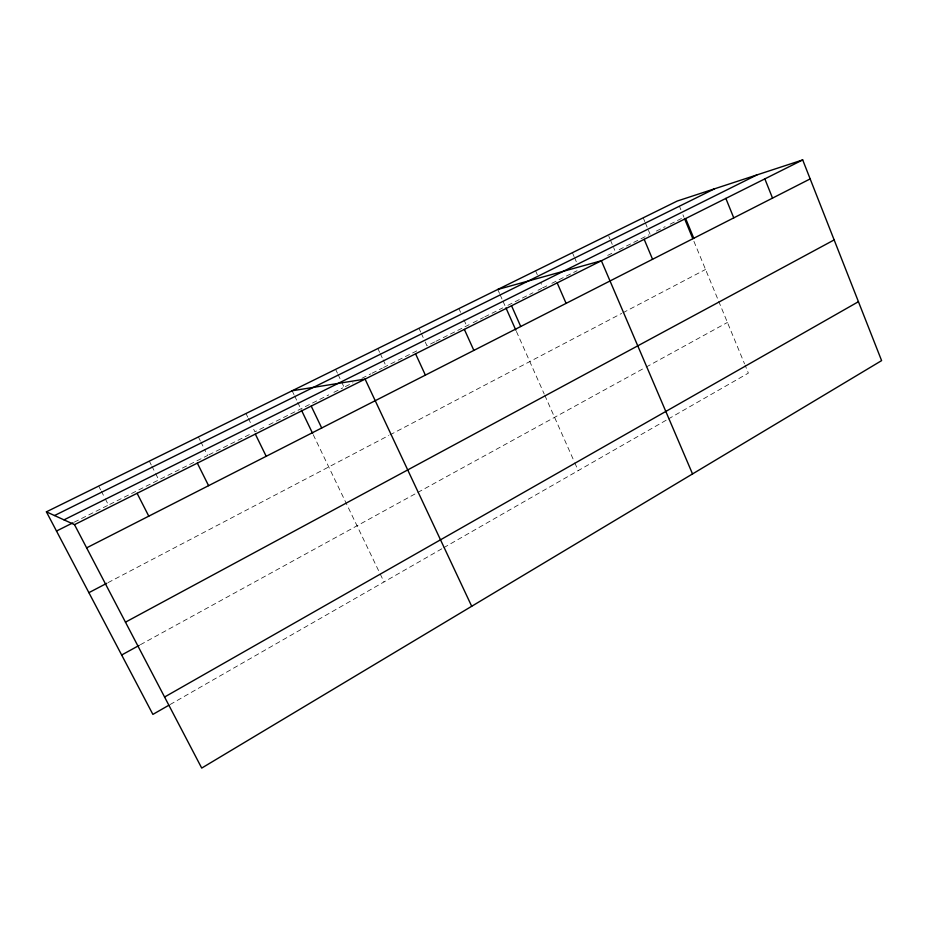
<?xml version="1.0" encoding="UTF-8"?>
<svg xmlns="http://www.w3.org/2000/svg" width="928" height="928" viewBox="0 0 928 928"><rect width="100%" height="100%" fill="white"/><g stroke="black" fill="none" stroke-linecap="round" stroke-linejoin="round"><path stroke-width="0.7" stroke-dasharray="4.64 3.48" d="M170.079 704.549L442.482 548.425M443.723 547.706L667.128 419.665M668.346 418.969L748.374 373.102L745.068 365.11M140.418 644.705L416.51 493.139M417.786 492.443L644.914 367.743M646.143 367.07L727.436 322.445M108.019 582.645L388.762 435.499M390.015 434.849L621.667 313.42M622.92 312.771L705.547 269.468M74.24 522.162L108.472 505.052L105.212 498.73M109.759 504.403L207.617 455.474L204.543 449.303M208.893 454.836L252.37 433.086M263.854 427.344L254.922 431.81L251.94 425.708M268.946 424.804L328.814 394.864M333.894 392.324L342.803 387.869M345.344 386.593L352.988 382.777M361.908 378.311L370.817 373.856M372.093 373.218L382.278 368.126M383.554 367.488L419.305 349.612M434.652 341.933L426.961 345.784L424.108 339.532M435.94 341.295L471.853 323.327M473.152 322.689L483.453 317.527M484.741 316.889L502.79 307.864M507.871 305.324L532.962 292.772M537.973 290.267L541.743 288.388M546.789 285.859L542.996 287.761L540.722 282.553M551.835 283.33L577.112 270.698M607.666 255.409L614.046 252.23M619.185 249.655L648.8 234.854M656.363 231.072L665.144 226.676M670.167 224.158L681.465 218.509M98.681 486.075L100.642 489.868M101.291 491.144L104.551 497.466M149.327 461.135L151.218 464.882M151.856 466.123L155.022 472.375M155.649 473.628L158.816 479.869M198.395 436.949L200.239 440.661M200.854 441.89L203.928 448.062M245.978 413.517L247.764 417.171M248.368 418.389L251.349 424.49M292.123 390.781L293.99 394.655M294.617 395.943L297.099 401.105M297.714 402.404L300.823 408.865M313.235 434.687L379.622 572.785M380.248 574.096L384.018 581.926M335.611 369.356L337.432 373.184M338.036 374.46L341.052 380.851M341.655 382.127L344.068 387.231M377.87 348.534L379.633 352.315M380.225 353.58L382.58 358.637M383.16 359.902L386.106 366.212M418.957 328.292L420.674 332.038M421.242 333.291L423.528 338.291M458.908 308.606L460.578 312.318M463.919 319.731L466.703 325.914M497.768 289.466L499.519 293.41M500.099 294.733L502.442 299.999M503.022 301.31L505.366 306.576M516.42 331.458L544.202 394.006M544.782 395.293L574.2 461.518M574.768 462.817L578.237 470.612M535.584 270.825L537.3 274.734M572.414 252.694L574.084 256.557M574.629 257.845L576.3 261.708M608.814 236.292L609.905 238.844M610.438 240.12L614.777 250.316M643.22 217.802L644.798 221.595M645.331 222.848L650.087 234.204M679.331 206.028L680.874 209.774M682.938 214.762L683.971 217.256M693.924 241.35L718.133 299.93M718.678 301.252L744.511 363.776"/><path stroke-width="1.39" d="M168.85 705.245L152.888 714.398L46.4 511.838L677.266 201.028L802.697 159.918L881.6 360.621L201.712 768.082L74.507 524.656L46.4 511.838M164.581 697.021L858.435 301.693M121.672 655.006L139.177 645.389M125.466 622.166L834.144 239.923M88.902 592.667L106.743 583.318M86.629 547.856L810.156 178.918M56.492 531.036L72.976 522.8M74.507 524.656L802.697 159.918M63.997 519.866L756.981 174.905M54.52 515.539L714.548 188.813M497.768 289.466L601.379 260.756L692.532 473.93M292.123 390.781L365.087 379.1L471.702 606.274M137.1 493.302L148.782 516.165M197.328 463.13L208.591 485.669M255.328 434.084L266.197 456.298M301.438 410.153L312.608 433.388M311.205 406.093L321.703 427.994M415.57 353.823L425.384 375.121M464.36 329.382L473.86 350.401M511.537 305.753L520.736 326.505M505.946 307.887L515.84 330.148M557.183 282.889L566.103 303.363M644.171 239.32L652.558 259.283M685.641 218.544L693.784 238.264M684.528 218.602L692.822 238.682M725.847 198.406L733.758 217.871M764.846 178.872L772.525 198.105"/></g></svg>
